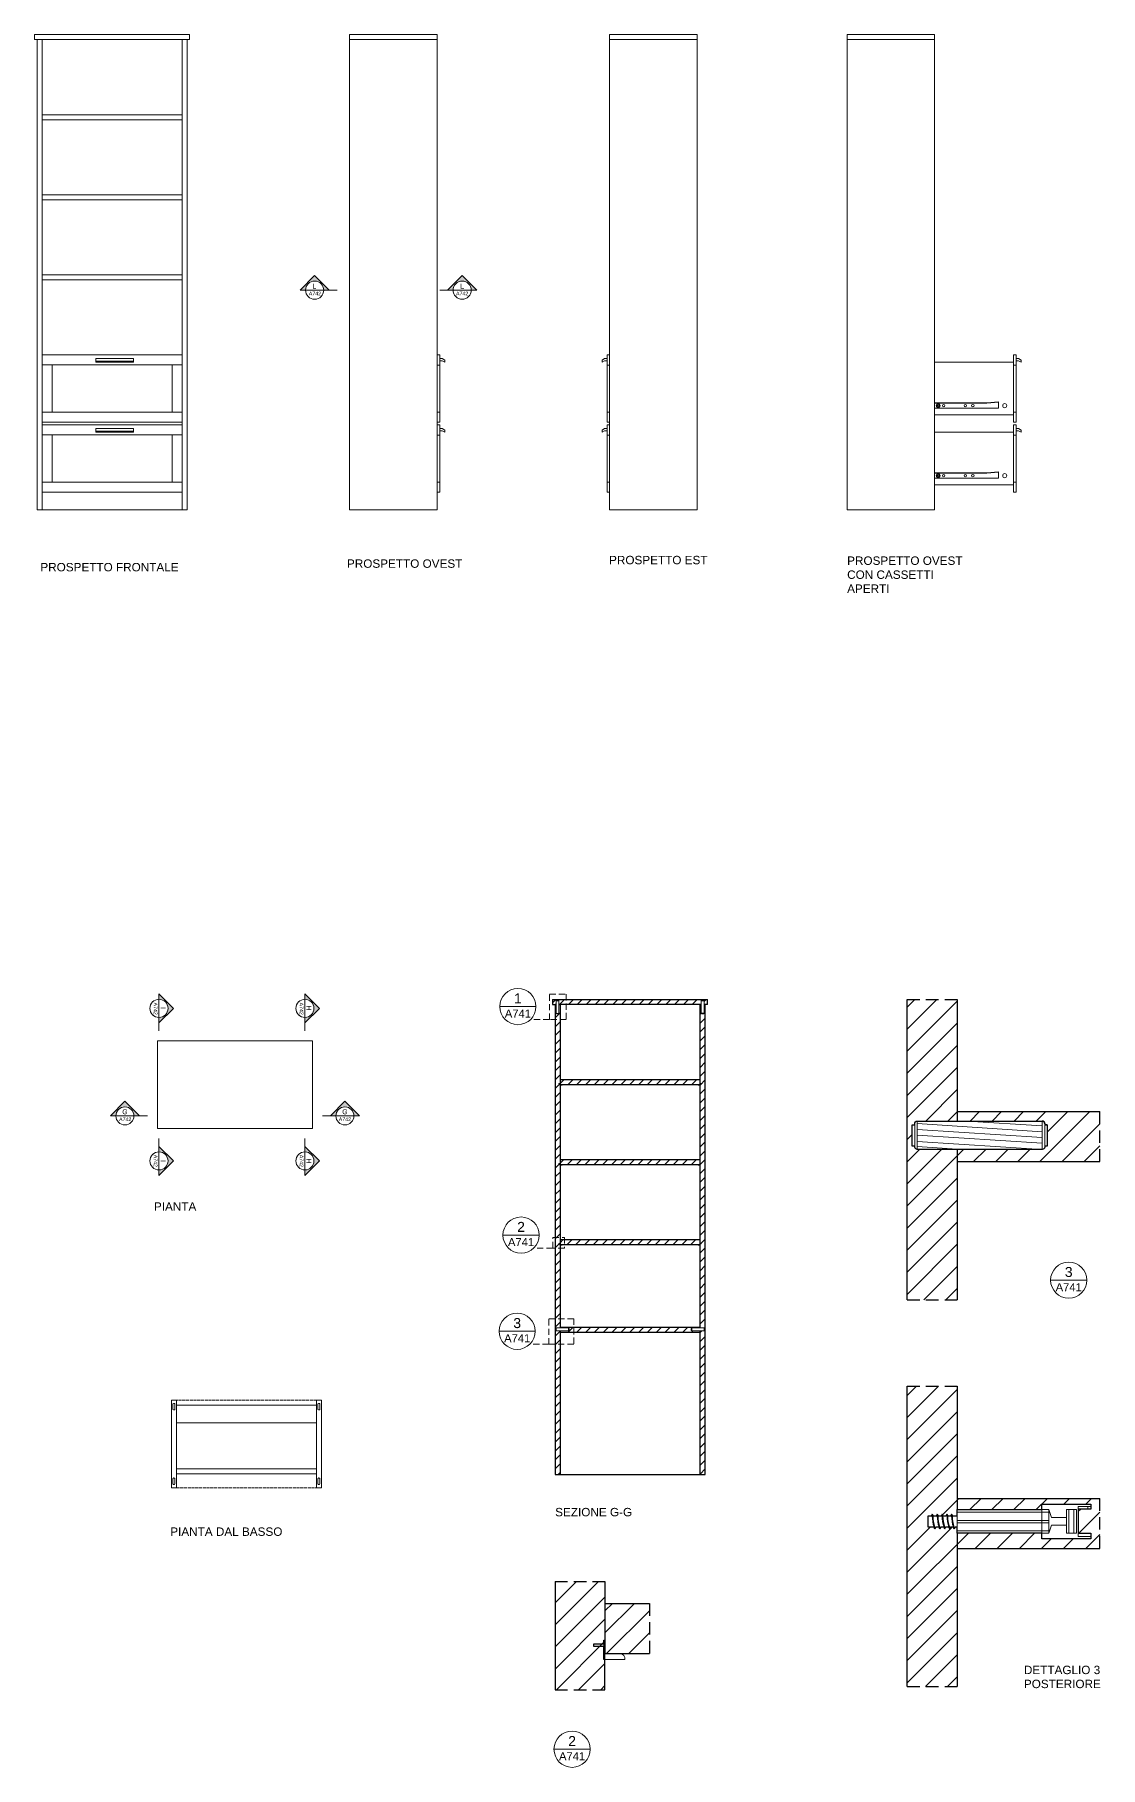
# Model space of a CAD drawing. Header units: centimetres. Extents: x 13 to 984, y -644 to 71.
# Drawn here: x 558 to 984, y -644 to 49 of the extents above; entities that cross this region are included whole.
import ezdxf
from ezdxf.enums import TextEntityAlignment as Align

# ---------------------------------------------------------------- set-up
doc = ezdxf.new("R2010")
doc.units = ezdxf.units.CM
doc.header["$MEASUREMENT"] = 0
doc.linetypes.add('ACAD_ISO02W100', pattern=[15, 12, -3])
doc.linetypes.add('HIDDEN', pattern=[0.375, 0.25, -0.125])
for name, color, linetype, lineweight in [('A-ANNO-SYMB', 3, 'Continuous', 18), ('dettagli', 4, 'Continuous', 13), ('linee prospetti', 1, 'Continuous', 18), ('linee sezioni', 3, 'Continuous', 25), ('quote', 20, 'Continuous', 5), ('trame', 6, 'Continuous', 9)]:
    doc.layers.add(name, color=color, linetype=linetype, lineweight=lineweight)
doc.styles.add('ARIAL', font='arial.ttf')
doc.styles.get("Standard").update_dxf_attribs({"font": 'arial.ttf'})
pattern_1 = [(45, (-2982.5974, -6377.315), (-4.4194174, 4.4194174), [])]
pattern_2 = [(45, (-3322.5586, -6515.3802), (-1.76776695, 1.76776695), [])]

# ---------------------------------------------------------------- blocks, each defined once
blk = doc.blocks.new('SYMBOL')
at = {"layer": 'A-ANNO-SYMB', "linetype": 'Continuous', "lineweight": 20}
h = blk.add_hatch(color=256, dxfattribs=at)
h.dxf.hatch_style = 1
h.paths.add_polyline_path([(11.206, 4.948), (11.316, 4.948, -1), (11.678, 4.948), (11.788, 4.948), (11.497, 5.241)])
at = {"linetype": 'Continuous', "lineweight": 20}
blk.add_line((11.316, 4.948), (11.678, 4.948), dxfattribs=at)
at = {"layer": 'A-ANNO-SYMB', "linetype": 'Continuous', "lineweight": 20}
for p, q in [((11.206, 4.948), (11.497, 5.241)), ((11.788, 4.948), (11.497, 5.241)), ((11.316, 4.948), (11.206, 4.948)), ((11.678, 4.948), (11.788, 4.948))]:
    blk.add_line(p, q, dxfattribs=at)
blk.add_circle((11.497, 4.948), 0.181, dxfattribs=at)
for tag, p in [('SEZIONE', (11.497, 4.918)), ('TAVOLA', (11.497, 5.08))]:
    blk.add_attdef(tag, text='', height=0.1, dxfattribs=at).set_placement(p, align=Align.TOP_CENTER)
blk = doc.blocks.new('DETAGLI')
at = {"layer": 'A-ANNO-SYMB', "linetype": 'Continuous'}
blk.add_line((486.66, 356.17), (504.76, 356.17), dxfattribs=at)
blk.add_circle((495.71, 356.17), 9.05, dxfattribs=at)
for tag, p in [('TAVOLA', (495.71, 362.76)), ('SEZIONE', (495.71, 354.67))]:
    blk.add_attdef(tag, text='', height=5, dxfattribs=at).set_placement(p, align=Align.TOP_CENTER)

msp = doc.modelspace()

# ---------------------------------------------------------------- hatches: boundary and pattern name
at = {"layer": 'trame'}
h = msp.add_hatch(dxfattribs=at)
h.set_pattern_fill('ANSI31', color=256, scale=20)
h.set_pattern_definition(pattern_2)
h.paths.add_polyline_path([(766.26, -337.74, -0.278503), (766.35, -337.64), (766.4, -337.64), (766.4, -337.54), (767.25, -337.54), (767.25, -337.64), (767.29, -337.64, -0.414214), (767.4, -337.74), (767.4, -339.19), (770.29, -339.19), (770.29, -337.19), (764.85, -337.19), (764.85, -339.19), (765.86, -339.19), (766.26, -339.19)])
h = msp.add_hatch(dxfattribs=at)
h.set_pattern_fill('ANSI31', color=256, scale=20)
h.set_pattern_definition(pattern_2)
h.paths.add_polyline_path([(766.4, -342.94), (766.35, -342.84), (767.25, -342.84), (767.25, -342.94)], flags=16)
h.paths.add_polyline_path([(765.86, -464.86), (767.85, -464.86), (767.85, -339.19), (767.4, -339.19), (767.4, -342.74), (766.26, -342.74), (766.26, -339.19), (765.86, -339.19)])
h = msp.add_hatch(dxfattribs=at)
h.set_pattern_fill('ANSI31', color=256, scale=20)
h.set_pattern_definition(pattern_2)
h.paths.add_polyline_path([(824.29, -337.71, -0.278503), (824.38, -337.61), (824.43, -337.61), (824.43, -337.51), (825.28, -337.51), (825.28, -337.61), (825.31, -337.61, -0.414214), (825.43, -337.71), (825.43, -339.19), (825.86, -339.19), (826.85, -339.19), (826.85, -337.19), (770.29, -337.19), (770.29, -339.19), (824.29, -339.19)])
h = msp.add_hatch(dxfattribs=at)
h.set_pattern_fill('ANSI31', color=256, scale=20)
h.set_pattern_definition(pattern_2)
h.paths.add_polyline_path([(820.3, -469.56), (820.3, -468.71), (820.4, -468.71), (820.4, -469.56)], flags=16)
h.paths.add_polyline_path([(825.28, -342.81), (825.28, -342.91), (824.43, -342.91), (824.38, -342.81)], flags=16)
h.paths.add_polyline_path([(825.5, -469.22), (825.5, -468.56), (820.5, -468.56), (820.5, -468.9)], flags=0)
edge = h.paths.add_edge_path()
edge.add_line((825.5, -468.56), (825.5, -469.7))
edge.add_arc((825.48, -469.57), 0.13, 280.86189, 360)
edge.add_line((825.61, -469.57), (825.7, -468.71))
edge.add_line((825.7, -468.71), (825.6, -468.71))
edge.add_line((825.6, -468.71), (825.6, -468.56))
edge.add_line((825.6, -468.56), (825.5, -468.56))
h.paths.add_polyline_path([(820.5, -469.7), (820.5, -468.56), (825.5, -468.56), (825.5, -469.7)])
h.paths.add_polyline_path([(823.85, -470.19), (823.85, -527.19), (825.86, -527.19), (825.86, -339.19), (825.43, -339.19), (825.43, -342.71), (824.29, -342.71), (824.29, -339.19), (823.85, -339.19), (823.85, -468.19), (773.28, -468.19), (773.28, -470.19)])
h = msp.add_hatch(dxfattribs=at)
h.set_pattern_fill('ANSI31', color=256, scale=50)
h.set_pattern_definition(pattern_1)
h.paths.add_polyline_path([(926.68, -337.19), (906.68, -337.19), (906.68, -457.3), (926.68, -457.3), (926.68, -397.19), (910.7, -397.19, -0.278503), (909.7, -396.29), (909.7, -395.79), (908.7, -395.79), (908.7, -387.29), (909.7, -387.29), (909.7, -386.93, -0.414214), (910.7, -385.79), (926.68, -385.79)])
h = msp.add_hatch(dxfattribs=at)
h.set_pattern_fill('ANSI31', color=256, scale=20)
h.set_pattern_definition(pattern_2)
h.paths.add_polyline_path([(823.85, -369.19), (767.85, -369.19), (767.85, -371.19), (823.85, -371.19)])
h.paths.add_polyline_path([(823.85, -401.19), (767.85, -401.19), (767.85, -403.19), (823.85, -403.19)])
h.paths.add_polyline_path([(823.85, -433.19), (767.85, -433.19), (767.85, -435.19), (823.85, -435.19)])
h = msp.add_hatch(dxfattribs=at)
h.set_pattern_fill('ANSI31', color=256, scale=50)
h.set_pattern_definition(pattern_1)
h.paths.add_polyline_path([(983.69, -382.03), (926.68, -382.03), (926.68, -385.79), (960.7, -385.79, -0.414214), (961.7, -386.93), (961.7, -387.29), (962.7, -387.29), (962.7, -395.79), (961.7, -395.79), (961.7, -396.29, -0.278503), (960.7, -397.19), (926.68, -397.19), (926.68, -402.03), (983.69, -402.03)])
h = msp.add_hatch(dxfattribs=at)
h.set_pattern_fill('ANSI31', color=256, scale=20)
h.set_pattern_definition(pattern_2)
h.paths.add_polyline_path([(767.85, -464.86), (765.86, -464.86), (765.86, -475.1), (767.85, -475.1), (767.85, -469.7), (766.25, -469.7, -0.278503), (766.15, -469.61), (766.15, -469.56), (766.05, -469.56), (766.05, -468.71), (766.15, -468.71), (766.15, -468.68, -0.414214), (766.25, -468.56), (767.85, -468.56)])
h = msp.add_hatch(dxfattribs=at)
h.set_pattern_fill('ANSI31', color=256, scale=20)
h.set_pattern_definition(pattern_2)
h.paths.add_polyline_path([(771.25, -468.19), (767.85, -468.19), (767.85, -468.56), (771.25, -468.56)])
h.paths.add_polyline_path([(771.25, -469.7), (767.85, -469.7), (767.85, -470.19), (771.25, -470.19)])
h.paths.add_polyline_path([(773.28, -468.19), (771.25, -468.19), (771.25, -469.7, 0.278503), (771.35, -469.61), (771.35, -468.71), (771.45, -468.71), (771.45, -469.56), (771.35, -469.56), (771.35, -469.61, -0.278503), (771.25, -469.7), (771.25, -470.19), (773.28, -470.19)])
h = msp.add_hatch(dxfattribs=at)
h.set_pattern_fill('ANSI31', color=256, scale=20)
h.set_pattern_definition(pattern_2)
h.paths.add_polyline_path([(767.85, -475.1), (765.86, -475.1), (765.86, -527.19), (767.85, -527.19)])
h = msp.add_hatch(dxfattribs=at)
h.set_pattern_fill('ANSI31', color=256, scale=50)
h.set_pattern_definition([(45, (623.6873, -513.3585), (-4.41942, 4.41942), [])])
h.paths.add_polyline_path([(906.68, -611.98), (926.68, -611.98), (926.68, -556.71), (983.69, -556.71), (983.69, -536.71), (926.68, -536.71), (926.68, -491.86), (906.68, -491.86)])
h.paths.add_polyline_path([(916.71, -543.08, -0.273281), (917.01, -543.65), (918.37, -543.65, -0.173128), (918.71, -543.08, -0.273281), (919, -543.65), (920.35, -543.65, -0.173128), (920.69, -543.08, -0.273281), (920.98, -543.65), (922.27, -543.65, -0.173128), (922.61, -543.08, -0.273281), (922.91, -543.65), (924.12, -543.65, -0.173128), (924.47, -543.08, -0.273281), (924.76, -543.65), (926.68, -543.65), (926.68, -541.22), (960.48, -541.22), (960.48, -538.99), (980.12, -538.99), (980.12, -539.89), (980.12, -541.02), (978.92, -541.02), (975.12, -541.02), (975.12, -550.62), (980.12, -550.62), (980.12, -551.89), (980.12, -552.89), (960.48, -552.89), (960.48, -550.62), (926.68, -550.62), (926.68, -548.26), (925.82, -548.26, -0.173128), (925.48, -548.84, -0.273281), (925.19, -548.26), (923.97, -548.26, -0.173128), (923.63, -548.84, -0.273281), (923.33, -548.26), (922.04, -548.26, -0.173128), (921.7, -548.84, -0.273281), (921.41, -548.26), (920.07, -548.26, -0.173128), (919.72, -548.84, -0.273281), (919.43, -548.26), (918.07, -548.26, -0.173128), (917.73, -548.84, -0.273281), (917.43, -548.26), (915.05, -548.26), (915.05, -543.65), (916.37, -543.65, -0.173128)], flags=16)
h.paths.add_polyline_path([(970.35, -544.42), (970.35, -541.22), (974.35, -541.22), (974.35, -550.62), (970.35, -550.62), (970.35, -547.42)], flags=0)
h = msp.add_hatch(dxfattribs=at)
h.set_pattern_fill('ANSI31', color=256, scale=50)
h.set_pattern_definition([(45, (1429.823, -2539.6214), (-4.419417, 4.419417), [])])
h.paths.add_polyline_path([(765.86, -613.26), (785.79, -613.26), (785.79, -569.92), (765.86, -569.92)])
h = msp.add_hatch(dxfattribs=at)
h.set_pattern_fill('ANSI31', color=256, scale=50)
h.set_pattern_definition([(45, (1612.098, -2539.6214), (-4.419417, 4.419417), [])])
h.paths.add_polyline_path([(803.55, -598.7), (803.55, -578.7), (785.79, -578.7), (785.79, -598.7), (791.93, -598.7)])

# ---------------------------------------------------------------- linework, layer by layer
at = {"layer": 'A-ANNO-SYMB'}
for p, q in [((678.68, -53.51), (669.68, -53.51)), ((719.68, -53.51), (728.68, -53.51)), ((607.42, -349.74), (607.42, -340.74)), ((665.78, -349.74), (665.78, -340.74)), ((602.78, -383.74), (593.78, -383.74)), ((681.78, -383.74), (672.78, -383.74)), ((607.42, -392.74), (607.42, -401.74)), ((665.78, -392.74), (665.78, -401.74))]:
    msp.add_line(p, q, dxfattribs=at)
at = {"layer": 'A-ANNO-SYMB', "linetype": 'HIDDEN', "ltscale": 10}
for p, q in [((763.63, -345.25), (755.98, -345.25)), ((764.89, -436.64), (757.23, -436.64)), ((763.35, -475.1), (755.7, -475.1))]:
    msp.add_line(p, q, dxfattribs=at)
for points in [[(763.63, -335.07), (770.29, -335.07), (770.29, -345.25), (763.63, -345.25), (763.63, -335.07)], [(764.89, -432.31), (769.63, -432.31), (769.63, -436.64), (764.89, -436.64), (764.89, -432.31)], [(763.35, -464.86), (773.28, -464.86), (773.28, -475.1), (763.35, -475.1), (763.35, -464.86)]]:
    msp.add_lwpolyline(points, dxfattribs=at)
at = {"layer": 'dettagli'}
for p, q in [((767.29, -337.64), (767.25, -337.64)), ((825.31, -337.61), (825.28, -337.61)), ((767.29, -342.84), (767.25, -342.84)), ((825.31, -342.81), (825.28, -342.81)), ((909.7, -386.93), (909.7, -387.29)), ((960.7, -390.06), (910.7, -386.83)), ((960.7, -387.73), (930.62, -385.79)), ((961.7, -386.93), (961.7, -387.29)), ((960.7, -392.39), (910.7, -389.16)), ((960.7, -394.71), (910.7, -391.49)), ((960.7, -397.19), (910.7, -393.96)), ((928.66, -397.19), (910.7, -396.03)), ((766.15, -468.68), (766.15, -468.71)), ((771.35, -468.68), (771.35, -468.71)), ((820.4, -468.68), (820.4, -468.71)), ((825.6, -468.68), (825.6, -468.71)), ((960.48, -538.99), (980.12, -538.99)), ((960.48, -552.89), (960.48, -538.99)), ((963.38, -545.52), (926.68, -545.52)), ((963.38, -546.52), (926.68, -546.52)), ((964.38, -544.42), (963.38, -541.22)), ((964.38, -547.42), (963.38, -550.62)), ((971.35, -541.22), (971.35, -550.62)), ((973.35, -541.22), (973.35, -550.62)), ((980.12, -552.89), (960.48, -552.89)), ((980.12, -551.89), (980.12, -552.89))]:
    msp.add_line(p, q, dxfattribs=at)
for points in [[(943.14, -98.2), (943.14, -100.7), (917.64, -100.7)], [(943.14, -98.2), (938.58, -98.58), (917.64, -98.58), (917.64, -98.68)], [(917.64, -98.68), (938.58, -98.68), (943.14, -98.29)], [(943.14, -126.2), (943.14, -128.7), (917.64, -128.7)], [(943.14, -126.2), (938.58, -126.58), (917.64, -126.58), (917.64, -126.68)], [(917.64, -126.68), (938.58, -126.68), (943.14, -126.29)], [(766.83, -337.74), (767.4, -337.74), (767.4, -342.74), (766.26, -342.74), (766.26, -337.74), (766.83, -337.74)], [(766.4, -337.64), (766.4, -337.54), (767.25, -337.54), (767.25, -337.64), (766.35, -337.64)], [(824.86, -337.71), (825.43, -337.71), (825.43, -342.71), (824.29, -342.71), (824.29, -337.71), (824.86, -337.71)], [(824.43, -337.61), (824.43, -337.51), (825.28, -337.51), (825.28, -337.61), (824.38, -337.61)], [(766.4, -342.84), (766.4, -342.94), (767.25, -342.94), (767.25, -342.84), (766.35, -342.84)], [(824.43, -342.81), (824.43, -342.91), (825.28, -342.91), (825.28, -342.81), (824.38, -342.81)], [(767.8, -370.8), (767.4, -370.8), (767.4, -370.9), (767.8, -370.9)], [(767.8, -371.44), (767.8, -370.65), (767.85, -370.65), (767.85, -371.44), (767.8, -371.44)], [(768.46, -371.19), (767.85, -371.19)], [(767.85, -371.44), (768.65, -371.44), (768.65, -371.39)], [(823.85, -371.44), (823.05, -371.44), (823.05, -371.39)], [(823.24, -371.19), (823.85, -371.19)], [(823.9, -371.44), (823.9, -370.65), (823.85, -370.65), (823.85, -371.44), (823.9, -371.44)], [(823.9, -370.8), (824.3, -370.8), (824.3, -370.9), (823.9, -370.9)], [(909.7, -395.79), (908.7, -395.79), (908.7, -387.29), (909.7, -387.29), (909.7, -396.29)], [(910.7, -391.49), (910.7, -385.79), (960.7, -385.79), (960.7, -397.19), (910.7, -397.19), (910.7, -391.49)], [(961.7, -395.79), (962.7, -395.79), (962.7, -387.29), (961.7, -387.29), (961.7, -396.29)], [(767.8, -402.8), (767.4, -402.8), (767.4, -402.9), (767.8, -402.9)], [(767.8, -403.44), (767.8, -402.65), (767.85, -402.65), (767.85, -403.44), (767.8, -403.44)], [(768.46, -403.19), (767.85, -403.19)], [(767.85, -403.44), (768.65, -403.44), (768.65, -403.39)], [(823.85, -403.44), (823.05, -403.44), (823.05, -403.39)], [(823.24, -403.19), (823.85, -403.19)], [(823.9, -403.44), (823.9, -402.65), (823.85, -402.65), (823.85, -403.44), (823.9, -403.44)], [(823.9, -402.8), (824.3, -402.8), (824.3, -402.9), (823.9, -402.9)], [(767.8, -434.8), (767.4, -434.8), (767.4, -434.9), (767.8, -434.9)], [(767.8, -435.44), (767.8, -434.65), (767.85, -434.65), (767.85, -435.44), (767.8, -435.44)], [(768.46, -435.19), (767.85, -435.19)], [(767.85, -435.44), (768.65, -435.44), (768.65, -435.39)], [(823.85, -435.44), (823.05, -435.44), (823.05, -435.39)], [(823.24, -435.19), (823.85, -435.19)], [(823.9, -435.44), (823.9, -434.65), (823.85, -434.65), (823.85, -435.44), (823.9, -435.44)], [(823.9, -434.8), (824.3, -434.8), (824.3, -434.9), (823.9, -434.9)], [(766.15, -469.56), (766.05, -469.56), (766.05, -468.71), (766.15, -468.71), (766.15, -469.61)], [(766.25, -469.13), (766.25, -468.56), (771.25, -468.56), (771.25, -469.7), (766.25, -469.7), (766.25, -469.13)], [(771.35, -469.56), (771.45, -469.56), (771.45, -468.71), (771.35, -468.71), (771.35, -469.61)], [(820.4, -469.56), (820.3, -469.56), (820.3, -468.71), (820.4, -468.71), (820.4, -469.61)], [(820.5, -469.13), (820.5, -468.56), (825.5, -468.56), (825.5, -469.7), (820.5, -469.7), (820.5, -469.13)], [(825.6, -469.56), (825.7, -469.56), (825.7, -468.71), (825.6, -468.71), (825.6, -469.61)], [(980.12, -551.89), (975.12, -551.89), (975.12, -539.89), (980.12, -539.89), (980.12, -538.99)], [(978.92, -539.89), (978.92, -541.02), (975.12, -541.02)], [(980.12, -539.89), (980.12, -541.02), (978.92, -541.02)], [(926.68, -548.26), (915.05, -548.26), (915.05, -543.65), (926.68, -543.65)], [(926.68, -541.22), (926.68, -550.62), (963.38, -550.62), (963.38, -541.22), (926.68, -541.22)], [(963.38, -542.22), (926.68, -542.22)], [(964.38, -544.42), (970.35, -544.42), (970.35, -547.42), (964.38, -547.42)], [(970.35, -544.42), (970.35, -541.22), (974.35, -541.22), (974.35, -550.62), (970.35, -550.62), (970.35, -547.42)], [(963.38, -549.62), (926.68, -549.62)], [(980.12, -551.89), (980.12, -550.62), (975.12, -550.62)], [(785.29, -594.88), (781.29, -594.88), (781.29, -595.88), (785.29, -595.88)], [(785.29, -601.2), (785.29, -593.38), (785.79, -593.38), (785.79, -601.2), (785.29, -601.2)], [(791.93, -598.7), (785.79, -598.7)], [(785.79, -601.2), (793.79, -601.2), (793.79, -600.73)]]:
    msp.add_lwpolyline(points, dxfattribs=at)
for centre, radius in [((919.06, -99.7), 0.749), ((919.06, -99.7), 0.685), ((919.06, -99.7), 0.295), ((921.29, -99.68), 0.5), ((929.96, -99.7), 0.5), ((932.92, -99.7), 0.5), ((919.07, -127.69), 0.749), ((919.07, -127.69), 0.685), ((919.07, -127.69), 0.295), ((921.24, -127.7), 0.5), ((929.96, -127.7), 0.5), ((932.92, -127.7), 0.5)]:
    msp.add_circle(centre, radius, dxfattribs=at)
for centre, radius, start, end in [((766.39, -337.76), 0.13, 106.88747, 169.13811), ((767.29, -337.75), 0.107, 3.85483, 93.85483), ((824.41, -337.73), 0.13, 106.88747, 169.13811), ((825.32, -337.71), 0.107, 3.85483, 93.85483), ((766.39, -342.71), 0.13, 190.86189, 253.11253), ((767.29, -342.73), 0.107, 266.14517, 356.14517), ((824.41, -342.68), 0.13, 190.86189, 253.11253), ((825.32, -342.7), 0.107, 266.14517, 356.14517), ((768.42, -371.41), 0.231, 354.24424, 79.14167), ((823.28, -371.41), 0.231, 100.85833, 185.75576), ((910.77, -386.86), 1.07, 93.85483, 183.85483), ((960.63, -386.86), 1.07, 356.14517, 86.14517), ((910.94, -395.91), 1.3, 196.88747, 259.13811), ((960.45, -395.91), 1.3, 280.86189, 343.11253), ((768.42, -403.41), 0.231, 354.24424, 79.14167), ((823.28, -403.41), 0.231, 100.85833, 185.75576), ((768.42, -435.41), 0.231, 354.24424, 79.14167), ((823.28, -435.41), 0.231, 100.85833, 185.75576), ((766.26, -468.67), 0.107, 93.85483, 183.85483), ((766.28, -469.57), 0.13, 196.88747, 259.13811), ((771.25, -468.67), 0.107, 356.14517, 86.14517), ((771.23, -469.57), 0.13, 280.86189, 343.11253), ((820.51, -468.67), 0.107, 93.85483, 183.85483), ((820.53, -469.57), 0.13, 196.88747, 259.13811), ((825.5, -468.67), 0.107, 356.14517, 86.14517), ((825.48, -469.57), 0.13, 280.86189, 343.11253), ((931.19, -543.75), 14.48, 179.61062, 198.14866), ((933.34, -543.32), 16.34, 181.18682, 197.62), ((933.19, -543.75), 14.48, 179.61062, 198.14866), ((935.34, -543.32), 16.34, 181.18682, 197.62), ((935.17, -543.75), 14.48, 179.61062, 198.14866), ((937.32, -543.32), 16.34, 181.18682, 197.62), ((937.09, -543.75), 14.48, 179.61062, 198.14866), ((939.24, -543.32), 16.34, 181.18682, 197.62), ((938.94, -543.75), 14.48, 179.61062, 198.14866), ((941.1, -543.32), 16.34, 181.18682, 197.62), ((791.49, -600.97), 2.31, 354.24424, 79.14167)]:
    msp.add_arc(centre, radius, start, end, dxfattribs=at)
at = {"layer": 'linee prospetti'}
for p, q in [((557.68, 48.67), (619.68, 48.67)), ((557.68, 48.67), (557.68, 46.67)), ((619.68, 46.67), (619.68, 48.67)), ((557.68, 46.67), (619.68, 46.67)), ((558.68, -141.33), (558.68, 46.67)), ((560.68, 46.67), (560.68, -141.33)), ((616.68, -141.33), (616.68, 46.67)), ((618.68, 46.67), (618.68, -141.33)), ((718.68, 46.67), (683.68, 46.67)), ((787.65, 46.67), (822.65, 46.67)), ((917.64, 46.67), (882.64, 46.67)), ((560.68, 16.67), (616.68, 16.67)), ((560.68, 14.67), (616.68, 14.67)), ((560.68, -15.33), (616.68, -15.33)), ((560.68, -17.33), (616.68, -17.33)), ((560.68, -47.33), (616.68, -47.33)), ((560.68, -49.33), (616.68, -49.33)), ((560.68, -79.33), (616.68, -79.33)), ((720.68, -80.86), (721.68, -81.5)), ((720.68, -81.71), (721.68, -82.36)), ((785.65, -80.86), (784.65, -81.5)), ((785.65, -81.71), (784.65, -82.36)), ((951.26, -80.86), (952.26, -81.5)), ((951.26, -81.71), (952.26, -82.36)), ((560.68, -83.33), (616.68, -83.33)), ((564.68, -102.33), (564.68, -83.33)), ((612.68, -102.33), (612.68, -83.33)), ((718.68, -83.53), (719.68, -83.53)), ((787.65, -83.53), (786.65, -83.53)), ((949.26, -83.53), (950.26, -83.53)), ((560.68, -102.33), (616.68, -102.33)), ((718.68, -102.33), (719.68, -102.33)), ((787.65, -102.33), (786.65, -102.33)), ((949.26, -102.33), (950.26, -102.33)), ((560.68, -106.33), (616.68, -106.33)), ((560.68, -107.33), (616.68, -107.33)), ((720.68, -108.86), (721.68, -109.5)), ((720.68, -109.71), (721.68, -110.36)), ((785.65, -108.86), (784.65, -109.5)), ((785.65, -109.71), (784.65, -110.36)), ((951.26, -108.86), (952.26, -109.5)), ((951.26, -109.71), (952.26, -110.36)), ((560.68, -111.33), (616.68, -111.33)), ((564.68, -130.33), (564.68, -111.33)), ((612.68, -130.33), (612.68, -111.33)), ((718.68, -111.53), (719.68, -111.53)), ((787.65, -111.53), (786.65, -111.53)), ((949.26, -111.53), (950.26, -111.53)), ((560.68, -130.33), (616.68, -130.33)), ((718.68, -130.33), (719.68, -130.33)), ((787.65, -130.33), (786.65, -130.33)), ((949.26, -130.33), (950.26, -130.33)), ((560.68, -134.33), (616.68, -134.33)), ((618.68, -141.33), (558.68, -141.33)), ((670.4, -499.43), (614.4, -499.43)), ((670.4, -506.43), (614.4, -506.43)), ((670.4, -524.87), (614.4, -524.87)), ((670.4, -526.87), (614.4, -526.87))]:
    msp.add_line(p, q, dxfattribs=at)
at = {"layer": 'linee prospetti', "linetype": 'ACAD_ISO02W100', "ltscale": 0.1}
for p, q in [((670.4, -497.43), (614.4, -497.43)), ((614.4, -532.43), (670.4, -532.43))]:
    msp.add_line(p, q, dxfattribs=at)
at = {"layer": 'linee prospetti', "ltscale": 0.05}
for p, q in [((614.4, -497.43), (614.4, -532.43)), ((670.4, -532.43), (670.4, -497.43))]:
    msp.add_line(p, q, dxfattribs=at)
at = {"layer": 'linee prospetti'}
for points in [[(718.68, 48.67), (683.68, 48.67), (683.68, -141.33), (718.68, -141.33), (718.68, 48.67)], [(787.65, 48.67), (822.65, 48.67), (822.65, -141.33), (787.65, -141.33), (787.65, 48.67)], [(917.64, 48.67), (882.64, 48.67), (882.64, -141.33), (917.64, -141.33), (917.64, 48.67)], [(582.18, -80.85), (597.18, -80.85), (597.18, -81.85), (582.18, -81.85), (582.18, -80.85)], [(582.18, -81.85), (582.18, -82.35), (597.18, -82.35), (597.18, -81.85)], [(718.68, -82.33), (718.68, -79.33), (719.68, -79.33), (719.68, -106.33), (718.68, -106.33), (718.68, -103.33)], [(719.68, -80.86), (720.68, -80.86)], [(720.68, -81.71), (719.68, -81.71)], [(721.68, -81.5), (721.68, -82.36)], [(784.65, -81.5), (784.65, -82.36)], [(786.65, -80.86), (785.65, -80.86)], [(785.65, -81.71), (786.65, -81.71)], [(787.65, -82.33), (787.65, -79.33), (786.65, -79.33), (786.65, -106.33), (787.65, -106.33), (787.65, -103.33)], [(917.64, -82.33), (949.26, -82.33), (949.26, -103.33), (917.64, -103.33)], [(949.26, -82.33), (949.26, -79.33), (950.26, -79.33), (950.26, -106.33), (949.26, -106.33), (949.26, -103.33)], [(950.26, -80.86), (951.26, -80.86)], [(951.26, -81.71), (950.26, -81.71)], [(952.26, -81.5), (952.26, -82.36)], [(582.18, -108.85), (597.18, -108.85), (597.18, -109.85), (582.18, -109.85), (582.18, -108.85)], [(582.18, -109.85), (582.18, -110.35), (597.18, -110.35), (597.18, -109.85)], [(718.68, -110.33), (718.68, -107.33), (719.68, -107.33), (719.68, -134.33), (718.68, -134.33), (718.68, -131.33)], [(719.68, -108.86), (720.68, -108.86)], [(720.68, -109.71), (719.68, -109.71)], [(721.68, -109.5), (721.68, -110.36)], [(784.65, -109.5), (784.65, -110.36)], [(786.65, -108.86), (785.65, -108.86)], [(785.65, -109.71), (786.65, -109.71)], [(787.65, -110.33), (787.65, -107.33), (786.65, -107.33), (786.65, -134.33), (787.65, -134.33), (787.65, -131.33)], [(917.64, -110.33), (949.26, -110.33), (949.26, -131.33), (917.64, -131.33)], [(949.26, -110.33), (949.26, -107.33), (950.26, -107.33), (950.26, -134.33), (949.26, -134.33), (949.26, -131.33)], [(950.26, -108.86), (951.26, -108.86)], [(951.26, -109.71), (950.26, -109.71)], [(952.26, -109.5), (952.26, -110.36)], [(606.78, -388.74), (668.78, -388.74), (668.78, -353.74), (606.78, -353.74), (606.78, -388.74)], [(614.4, -532.43), (612.4, -532.43), (612.4, -497.43), (614.4, -497.43)], [(670.4, -532.43), (672.4, -532.43), (672.4, -497.43), (670.4, -497.43)], [(613, -501.13), (613, -501.13), (613, -498.93)], [(613.8, -498.93), (613.8, -498.93), (613.8, -501.13)], [(671, -501.13), (671, -501.13), (671, -498.93)], [(671.8, -498.93), (671.8, -498.93), (671.8, -501.13)], [(613, -530.93), (613, -530.93), (613, -528.73)], [(613.8, -528.73), (613.8, -528.73), (613.8, -530.93)], [(671, -530.93), (671, -530.93), (671, -528.73)], [(671.8, -528.73), (671.8, -528.73), (671.8, -530.93)]]:
    msp.add_lwpolyline(points, dxfattribs=at)
for centre in [(945.7, -99.7), (945.7, -127.7)]:
    msp.add_circle(centre, 0.823, dxfattribs=at)
for centre, start, end in [((613.4, -499.2), 33.96453, 146.03547), ((671.4, -499.2), 33.96453, 146.03547), ((613.4, -500.87), 213.96453, 326.03547), ((671.4, -500.87), 213.96453, 326.03547), ((613.4, -529), 33.96453, 146.03547), ((613.4, -530.67), 213.96453, 326.03547), ((671.4, -529), 33.96453, 146.03547), ((671.4, -530.67), 213.96453, 326.03547)]:
    msp.add_arc(centre, 0.482, start, end, dxfattribs=at)
at = {"layer": 'linee sezioni'}
for p, q in [((764.85, -337.19), (826.85, -337.19)), ((764.85, -337.19), (764.85, -339.19)), ((764.85, -339.19), (765.86, -339.19)), ((767.85, -339.19), (767.85, -468.56)), ((823.85, -468.56), (823.85, -339.19)), ((826.85, -339.19), (825.86, -339.19)), ((826.85, -339.19), (826.85, -337.19)), ((906.68, -457.3), (906.68, -337.19)), ((926.68, -337.19), (926.68, -385.79)), ((767.85, -369.19), (823.85, -369.19)), ((767.85, -371.19), (823.85, -371.19)), ((926.68, -382.03), (983.69, -382.03)), ((767.85, -401.19), (823.85, -401.19)), ((926.68, -397.19), (926.68, -457.3)), ((767.85, -403.19), (823.85, -403.19)), ((926.68, -402.03), (983.69, -402.03)), ((767.85, -433.19), (823.85, -433.19)), ((767.85, -435.19), (823.85, -435.19)), ((767.85, -468.19), (823.85, -468.19)), ((767.85, -469.7), (767.85, -527.19)), ((767.85, -470.19), (823.85, -470.19)), ((823.85, -527.19), (823.85, -469.7)), ((906.68, -611.98), (906.68, -491.86)), ((926.68, -491.86), (926.68, -541.22)), ((926.68, -536.71), (983.69, -536.71)), ((915.05, -548.26), (915.05, -543.65)), ((915.05, -543.65), (916.37, -543.65)), ((917.01, -543.65), (918.37, -543.65)), ((919, -543.65), (920.35, -543.65)), ((920.98, -543.65), (922.27, -543.65)), ((922.91, -543.65), (924.12, -543.65)), ((924.76, -543.65), (926.68, -543.65)), ((917.43, -548.26), (915.05, -548.26)), ((919.43, -548.26), (918.07, -548.26)), ((921.41, -548.26), (920.07, -548.26)), ((923.33, -548.26), (922.04, -548.26)), ((925.19, -548.26), (923.97, -548.26)), ((926.68, -548.26), (925.82, -548.26)), ((926.68, -550.62), (926.68, -611.98)), ((926.68, -556.71), (983.69, -556.71)), ((785.79, -569.92), (785.79, -593.38)), ((785.79, -578.7), (803.55, -578.7)), ((785.79, -598.7), (803.55, -598.7)), ((785.79, -613.26), (785.79, -601.2))]:
    msp.add_line(p, q, dxfattribs=at)
at = {"layer": 'linee sezioni', "linetype": 'HIDDEN', "ltscale": 20}
for p, q in [((906.68, -337.19), (926.68, -337.19)), ((983.69, -402.03), (983.69, -382.03)), ((906.68, -457.3), (926.68, -457.3)), ((906.68, -491.86), (926.68, -491.86)), ((983.69, -556.71), (983.69, -536.71)), ((765.86, -569.92), (785.79, -569.92)), ((803.55, -578.7), (803.55, -598.7)), ((765.86, -613.26), (785.79, -613.26)), ((906.68, -611.98), (926.68, -611.98))]:
    msp.add_line(p, q, dxfattribs=at)
at = {"layer": 'linee sezioni'}
for points in [[(765.86, -527.19), (825.86, -527.19), (825.86, -339.19), (825.43, -339.19)], [(766.26, -339.19), (765.86, -339.19), (765.86, -527.19)], [(824.29, -339.19), (767.4, -339.19)], [(961.7, -386.93), (961.7, -387.29), (961.7, -387.29)], [(926.68, -543.65), (926.68, -541.22), (960.48, -541.22), (960.48, -538.99), (980.12, -538.99), (980.12, -541.02), (975.12, -541.02), (975.12, -550.62), (980.12, -550.62), (980.12, -552.89), (960.48, -552.89), (960.48, -550.62), (926.68, -550.62), (926.68, -548.26)], [(765.86, -569.92), (765.86, -613.26)], [(785.79, -601.2), (785.29, -601.2), (785.29, -595.88), (781.29, -595.88), (781.29, -594.88), (785.29, -594.88), (785.29, -593.38), (785.79, -593.38), (785.79, -598.7), (791.93, -598.7)]]:
    msp.add_lwpolyline(points, dxfattribs=at)
for points in [[(962.7, -387.29), (961.7, -387.29), (962.7, -387.29), (962.7, -395.79), (961.7, -395.79), (961.7, -396.29, -0.278503), (960.7, -397.19), (910.7, -397.19, -0.278503), (909.7, -396.29), (909.7, -395.79), (908.7, -395.79), (908.7, -387.29), (909.7, -387.29), (909.7, -386.79)], [(909.7, -386.93, -0.414214), (910.7, -385.79), (960.7, -385.79)]]:
    msp.add_lwpolyline(points, format="xyb", dxfattribs=at)
msp.add_lwpolyline([(961.7, -386.95, 0.418602), (960.7, -385.79, -0.418602)], format="xyb", close=True, dxfattribs=at)
for centre, radius, start, end in [((917.35, -543.84), 0.997, 129.78712, 169.0756), ((916.37, -543.62), 0.637, 356.52758, 57.66619), ((919.35, -543.84), 0.997, 129.78712, 169.0756), ((918.37, -543.62), 0.637, 356.52758, 57.66619), ((921.33, -543.84), 0.997, 129.78712, 169.0756), ((920.35, -543.62), 0.637, 356.52758, 57.66619), ((923.25, -543.84), 0.997, 129.78712, 169.0756), ((922.27, -543.62), 0.637, 356.52758, 57.66619), ((925.1, -543.84), 0.997, 129.78712, 169.0756), ((924.12, -543.62), 0.637, 356.52758, 57.66619), ((918.07, -548.3), 0.637, 176.52758, 237.66619), ((917.09, -548.07), 0.997, 309.78712, 349.0756), ((920.07, -548.3), 0.637, 176.52758, 237.66619), ((919.09, -548.07), 0.997, 309.78712, 349.0756), ((922.04, -548.3), 0.637, 176.52758, 237.66619), ((921.07, -548.07), 0.997, 309.78712, 349.0756), ((923.97, -548.3), 0.637, 176.52758, 237.66619), ((922.99, -548.07), 0.997, 309.78712, 349.0756), ((925.82, -548.3), 0.637, 176.52758, 237.66619), ((924.84, -548.07), 0.997, 309.78712, 349.0756)]:
    msp.add_arc(centre, radius, start, end, dxfattribs=at)

# ---------------------------------------------------------------- block references
at = {"layer": 'A-ANNO-SYMB', "linetype": 'Continuous', "lineweight": 20}
ref = msp.add_blockref('SYMBOL', (899.62, -152.47), dxfattribs=dict(at, xscale=-20, yscale=20, zscale=20))
ref.add_attrib('SEZIONE', 'L', dxfattribs={"layer": '0', "linetype": 'Continuous', "lineweight": 20, "height": 2, "style": 'ARIAL'}).set_placement((669.54, -50.87), align=Align.TOP_CENTER)
ref.add_attrib('TAVOLA', 'A742', dxfattribs={"layer": '0', "linetype": 'Continuous', "lineweight": 20, "height": 1.5, "style": 'ARIAL'}).set_placement((669.8, -54.11), align=Align.TOP_CENTER)
ref = msp.add_blockref('SYMBOL', (498.74, -152.47), dxfattribs=dict(at, xscale=20, yscale=20, zscale=20))
ref.add_attrib('SEZIONE', 'L', dxfattribs={"layer": '0', "linetype": 'Continuous', "lineweight": 20, "height": 2, "style": 'ARIAL'}).set_placement((728.68, -50.87), align=Align.TOP_CENTER)
ref.add_attrib('TAVOLA', 'A742', dxfattribs={"layer": '0', "linetype": 'Continuous', "lineweight": 20, "height": 1.5, "style": 'ARIAL'}).set_placement((728.68, -54.11), align=Align.TOP_CENTER)
ref = msp.add_blockref('SYMBOL', (508.45, -570.68), dxfattribs=dict(at, xscale=-20, yscale=20, zscale=20, rotation=270))
ref.add_attrib('SEZIONE', 'I', dxfattribs={"layer": '0', "linetype": 'Continuous', "lineweight": 20, "height": 2, "rotation": 270, "style": 'ARIAL'}).set_placement((610.05, -340.6), align=Align.TOP_CENTER)
ref.add_attrib('TAVOLA', 'A742', dxfattribs={"layer": '0', "linetype": 'Continuous', "lineweight": 20, "height": 1.5, "rotation": 270, "style": 'ARIAL'}).set_placement((606.82, -340.86), align=Align.TOP_CENTER)
ref = msp.add_blockref('SYMBOL', (566.81, -570.68), dxfattribs=dict(at, xscale=-20, yscale=20, zscale=20, rotation=270))
ref.add_attrib('SEZIONE', 'H', dxfattribs={"layer": '0', "linetype": 'Continuous', "lineweight": 20, "height": 2, "rotation": 270, "style": 'ARIAL'}).set_placement((668.41, -340.6), align=Align.TOP_CENTER)
ref.add_attrib('TAVOLA', 'A742', dxfattribs={"layer": '0', "linetype": 'Continuous', "lineweight": 20, "height": 1.5, "rotation": 270, "style": 'ARIAL'}).set_placement((665.18, -340.86), align=Align.TOP_CENTER)
at = {"layer": 'A-ANNO-SYMB'}
ref = msp.add_blockref('DETAGLI', (354.4, -624.96), dxfattribs=dict(at, xscale=0.8, yscale=0.8, zscale=0.8))
ref.add_attrib('SEZIONE', 'A741', dxfattribs={"linetype": 'Continuous', "height": 3.2, "style": 'ARIAL'}).set_placement((750.97, -341.22), align=Align.TOP_CENTER)
ref.add_attrib('TAVOLA', '1', dxfattribs={"linetype": 'Continuous', "height": 4, "style": 'ARIAL'}).set_placement((750.97, -334.75), align=Align.TOP_CENTER)
at = {"layer": 'A-ANNO-SYMB', "linetype": 'Continuous', "lineweight": 20}
ref = msp.add_blockref('SYMBOL', (823.72, -482.7), dxfattribs=dict(at, xscale=-20, yscale=20, zscale=20))
ref.add_attrib('SEZIONE', 'G', dxfattribs={"layer": '0', "linetype": 'Continuous', "lineweight": 20, "height": 2, "style": 'ARIAL'}).set_placement((593.8, -381.1), align=Align.TOP_CENTER)
ref.add_attrib('TAVOLA', 'A742', dxfattribs={"layer": '0', "linetype": 'Continuous', "lineweight": 20, "height": 1.5, "style": 'ARIAL'}).set_placement((593.9, -384.34), align=Align.TOP_CENTER)
ref = msp.add_blockref('SYMBOL', (451.84, -482.7), dxfattribs=dict(at, xscale=20, yscale=20, zscale=20))
ref.add_attrib('SEZIONE', 'G', dxfattribs={"layer": '0', "linetype": 'Continuous', "lineweight": 20, "height": 2, "style": 'ARIAL'}).set_placement((681.78, -381.1), align=Align.TOP_CENTER)
ref.add_attrib('TAVOLA', 'A742', dxfattribs={"layer": '0', "linetype": 'Continuous', "lineweight": 20, "height": 1.5, "style": 'ARIAL'}).set_placement((681.78, -384.34), align=Align.TOP_CENTER)
ref = msp.add_blockref('SYMBOL', (508.45, -171.8), dxfattribs=dict(at, xscale=20, yscale=20, zscale=20, rotation=270))
ref.add_attrib('SEZIONE', 'I', dxfattribs={"layer": '0', "linetype": 'Continuous', "lineweight": 20, "height": 2, "rotation": 270, "style": 'ARIAL'}).set_placement((610.05, -401.74), align=Align.TOP_CENTER)
ref.add_attrib('TAVOLA', 'A742', dxfattribs={"layer": '0', "linetype": 'Continuous', "lineweight": 20, "height": 1.5, "rotation": 270, "style": 'ARIAL'}).set_placement((606.82, -401.74), align=Align.TOP_CENTER)
ref = msp.add_blockref('SYMBOL', (566.81, -171.8), dxfattribs=dict(at, xscale=20, yscale=20, zscale=20, rotation=270))
ref.add_attrib('SEZIONE', 'H', dxfattribs={"layer": '0', "linetype": 'Continuous', "lineweight": 20, "height": 2, "rotation": 270, "style": 'ARIAL'}).set_placement((668.41, -401.74), align=Align.TOP_CENTER)
ref.add_attrib('TAVOLA', 'A742', dxfattribs={"layer": '0', "linetype": 'Continuous', "lineweight": 20, "height": 1.5, "rotation": 270, "style": 'ARIAL'}).set_placement((665.18, -401.74), align=Align.TOP_CENTER)
at = {"layer": 'A-ANNO-SYMB'}
ref = msp.add_blockref('DETAGLI', (355.65, -716.35), dxfattribs=dict(at, xscale=0.8, yscale=0.8, zscale=0.8))
ref.add_attrib('SEZIONE', 'A741', dxfattribs={"linetype": 'Continuous', "height": 3.2, "style": 'ARIAL'}).set_placement((752.22, -432.61), align=Align.TOP_CENTER)
ref.add_attrib('TAVOLA', '2', dxfattribs={"linetype": 'Continuous', "height": 4, "style": 'ARIAL'}).set_placement((752.22, -426.14), align=Align.TOP_CENTER)
ref = msp.add_blockref('DETAGLI', (574.71, -734.37), dxfattribs=dict(at, xscale=0.8, yscale=0.8, zscale=0.8))
ref.add_attrib('SEZIONE', 'A741', dxfattribs={"linetype": 'Continuous', "height": 3.2, "style": 'ARIAL'}).set_placement((971.28, -450.64), align=Align.TOP_CENTER)
ref.add_attrib('TAVOLA', '3', dxfattribs={"linetype": 'Continuous', "height": 4, "style": 'ARIAL'}).set_placement((971.28, -444.16), align=Align.TOP_CENTER)
ref = msp.add_blockref('DETAGLI', (354.12, -754.81), dxfattribs=dict(at, xscale=0.8, yscale=0.8, zscale=0.8))
ref.add_attrib('SEZIONE', 'A741', dxfattribs={"linetype": 'Continuous', "height": 3.2, "style": 'ARIAL'}).set_placement((750.69, -471.07), align=Align.TOP_CENTER)
ref.add_attrib('TAVOLA', '3', dxfattribs={"linetype": 'Continuous', "height": 4, "style": 'ARIAL'}).set_placement((750.69, -464.6), align=Align.TOP_CENTER)
ref = msp.add_blockref('DETAGLI', (376.07, -921.97), dxfattribs=dict(at, xscale=0.8, yscale=0.8, zscale=0.8))
ref.add_attrib('SEZIONE', 'A741', dxfattribs={"linetype": 'Continuous', "height": 3.2, "style": 'ARIAL'}).set_placement((772.65, -638.23), align=Align.TOP_CENTER)
ref.add_attrib('TAVOLA', '2', dxfattribs={"linetype": 'Continuous', "height": 4, "style": 'ARIAL'}).set_placement((772.65, -631.76), align=Align.TOP_CENTER)

# ---------------------------------------------------------------- texts
at = {"layer": 'quote', "char_height": 3.36, "attachment_point": 1}
for s, insert in [('PROSPETTO FRONTALE', (559.97, -162.61)), ('PROSPETTO OVEST', (682.6, -161.18)), ('PROSPETTO EST', (787.44, -159.77)), ('PROSPETTO OVEST CON CASSETTI APERTI', (882.66, -160.01)), ('PIANTA', (605.4, -418.32)), ('SEZIONE G-G', (765.88, -540.52)), ('PIANTA DAL BASSO', (611.92, -548.33)), ('DETTAGLIO 3 POSTERIORE', (953.36, -603.63))]:
    msp.add_mtext_dynamic_manual_height_columns(s, width=52.7524, gutter_width=1, heights=[0], dxfattribs=dict(at, insert=insert))

doc.saveas('drawing.dxf')
